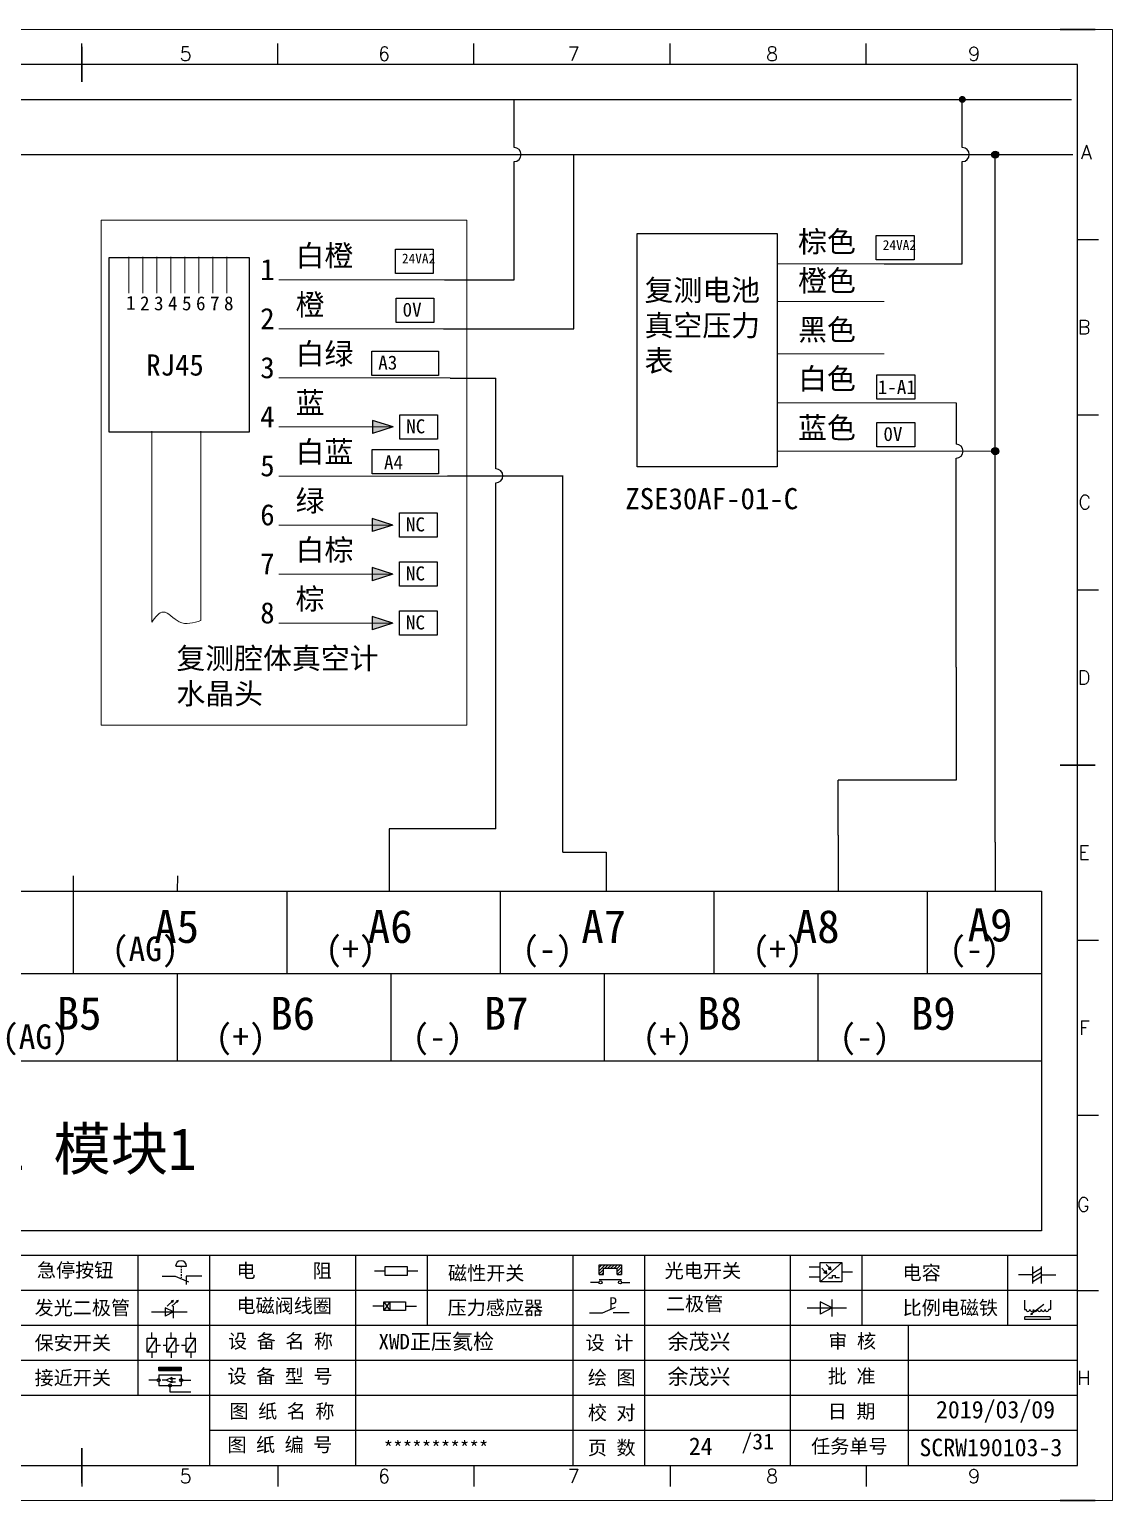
# Model space of a CAD drawing. Header units: millimetres. Extents: x -300 to 54435, y -106 to 60527.
# Drawn here: x 603 to 757.7, y 648.4 to 858.4 of the extents above; entities that cross this region are included whole.
import ezdxf
from ezdxf.enums import TextEntityAlignment as Align

# ---------------------------------------------------------------- set-up
doc = ezdxf.new("R2010")
doc.units = ezdxf.units.MM
doc.layers.add('AE_BOR', color=1, linetype='Continuous')
doc.styles.get("Standard").update_dxf_attribs({"font": ''})
doc.styles.add('WD', font='romans.shx', dxfattribs={"width": 0.8, "bigfont": 'gbcbig.shx'})
doc.styles.add('样式 2', font='')
doc.styles.add('汉字', font='')
doc.styles.get('Standard').set_extended_font_data('SimSun')
doc.styles.get('样式 2').set_extended_font_data('NSimSun')
doc.styles.get('汉字').set_extended_font_data('新宋体')

# ---------------------------------------------------------------- blocks, each defined once
blk = doc.blocks.new('磁性开关')
at = {"linetype": 'ByBlock'}
h = blk.add_hatch(dxfattribs=at)
h.set_pattern_fill('ANSI31', color=256, scale=0.1, style=0)
h.paths.add_polyline_path([(-1910.88, -776.69), (-1910.88, -775.29), (-1907.69, -775.29), (-1907.69, -776.69), (-1908.31, -776.69), (-1908.31, -775.79), (-1910.25, -775.79), (-1910.25, -776.69)])
for p, q in [((-1910.88, -776.69), (-1910.88, -775.29)), ((-1910.88, -775.29), (-1907.69, -775.29)), ((-1910.88, -776.69), (-1910.25, -776.69)), ((-1910.25, -776.69), (-1910.25, -775.79)), ((-1910.25, -775.79), (-1908.31, -775.79)), ((-1908.31, -776.69), (-1908.31, -775.79)), ((-1908.31, -776.69), (-1907.69, -776.69)), ((-1907.69, -775.29), (-1907.69, -776.69)), ((-1910.91, -777.81), (-1912.09, -777.81)), ((-1910.88, -777.39), (-1907.69, -777.39)), ((-1907.66, -777.81), (-1906.48, -777.81))]:
    blk.add_line(p, q, dxfattribs=at)
for centre in [(-1910.68, -777.81), (-1907.88, -777.81)]:
    blk.add_circle(centre, 0.225, dxfattribs=at)
blk = doc.blocks.new('光电开关')
at = {"linetype": 'ByBlock'}
h = blk.add_hatch(dxfattribs=at)
h.set_pattern_fill('ANSI31', color=256, scale=0.01, style=0)
h.set_pattern_definition([(45, (0.172267, 0), (-0.0224506403, 0.0224506403), [])])
h.paths.add_polyline_path([(-1882.44, -776.34), (-1882.5, -775.91), (-1882.68, -776.07)])
h.paths.add_polyline_path([(-1882.86, -776.23), (-1882.44, -776.34), (-1882.68, -776.07)])
h.paths.add_polyline_path([(-1883.05, -776.88), (-1883.11, -776.45), (-1883.29, -776.61)])
h.paths.add_polyline_path([(-1883.47, -776.77), (-1883.05, -776.88), (-1883.29, -776.61)])
for p, q in [((-1884.01, -775.96), (-1885.56, -775.96)), ((-1880.91, -775.3), (-1884.01, -778.05)), ((-1883.75, -776.09), (-1883.05, -776.88)), ((-1883.11, -776.45), (-1883.47, -776.77)), ((-1883.05, -776.88), (-1883.47, -776.77)), ((-1883.14, -775.55), (-1882.44, -776.34)), ((-1883.05, -776.88), (-1883.11, -776.45)), ((-1882.5, -775.91), (-1882.86, -776.23)), ((-1882.44, -776.34), (-1882.86, -776.23)), ((-1882.44, -776.34), (-1882.5, -775.91)), ((-1879.37, -776.67), (-1880.91, -776.67)), ((-1884.01, -777.39), (-1885.56, -777.39)), ((-1882.78, -777.47), (-1882.23, -777.47)), ((-1882.23, -777.47), (-1882.23, -777.14)), ((-1882.23, -777.14), (-1881.78, -777.14)), ((-1881.78, -777.47), (-1881.78, -777.14)), ((-1881.23, -777.47), (-1881.78, -777.47))]:
    blk.add_line(p, q, dxfattribs=at)
blk.add_lwpolyline([(-1884.01, -775.3), (-1880.91, -775.3), (-1880.91, -778.05), (-1884.01, -778.05)], close=True, dxfattribs=at)
blk = doc.blocks.new('电磁阀线圈')
at = {"linetype": 'ByBlock'}
for p, q in [((-1854.61, -796.54), (-1856.17, -796.54)), ((-1854.61, -795.92), (-1853.75, -797.16)), ((-1853.75, -795.92), (-1854.61, -797.16)), ((-1853.75, -795.92), (-1853.75, -797.16)), ((-1851.53, -796.54), (-1849.97, -796.54))]:
    blk.add_line(p, q, dxfattribs=at)
blk.add_lwpolyline([(-1854.61, -795.92), (-1851.53, -795.92), (-1851.53, -797.16), (-1854.61, -797.16)], close=True, dxfattribs=at)
blk = doc.blocks.new('压力感应器')
at = {"linetype": 'ByBlock'}
for p, q in [((-1815.59, -777.73), (-1813.71, -776.93)), ((-1817.44, -777.73), (-1815.59, -777.73)), ((-1811.78, -777.73), (-1814.05, -777.73))]:
    blk.add_line(p, q, dxfattribs=at)
at = {"linetype": 'ByBlock', "insert": (-1814.65, -775.48), "char_height": 1.68, "width": 1.2242, "attachment_point": 1}
blk.add_mtext('{\\fNSimSun|b0|i0|c134|p49;P}', dxfattribs=at)
blk = doc.blocks.new('二极管')
at = {"linetype": 'ByBlock'}
for p, q in [((-1787.52, -776.77), (-1781.92, -776.77)), ((-1783.97, -776.77), (-1785.69, -775.9)), ((-1785.69, -775.9), (-1785.69, -777.65)), ((-1783.97, -776.77), (-1785.69, -777.65)), ((-1783.97, -777.99), (-1783.97, -775.56))]:
    blk.add_line(p, q, dxfattribs=at)
blk = doc.blocks.new('电容')
at = {"linetype": 'ByBlock'}
for p, q in [((-1756.08, -782.99), (-1756.08, -780.56)), ((-1754.86, -780.79), (-1756.08, -781.55)), ((-1754.86, -782.99), (-1754.86, -780.56)), ((-1756.08, -781.77), (-1758.13, -781.77)), ((-1754.86, -781.44), (-1756.08, -782.2)), ((-1754.86, -781.99), (-1756.08, -782.75)), ((-1754.86, -781.77), (-1752.81, -781.77))]:
    blk.add_line(p, q, dxfattribs=at)
blk = doc.blocks.new('发光二极管')
at = {"linetype": 'ByBlock'}
for p, q in [((-1755.78, -785.92), (-1754.89, -785.14)), ((-1754.89, -785.14), (-1755.2, -785.22)), ((-1755.2, -785.22), (-1755.01, -785.43)), ((-1755.08, -785.92), (-1754.18, -785.14)), ((-1754.89, -785.14), (-1755.01, -785.43)), ((-1754.18, -785.14), (-1754.49, -785.22)), ((-1754.49, -785.22), (-1754.31, -785.43)), ((-1754.18, -785.14), (-1754.31, -785.43)), ((-1758.01, -786.77), (-1752.89, -786.77)), ((-1754.84, -786.77), (-1756.04, -786.16)), ((-1756.04, -786.16), (-1756.04, -787.39)), ((-1754.84, -786.77), (-1756.04, -787.39)), ((-1754.84, -787.63), (-1754.84, -785.92))]:
    blk.add_line(p, q, dxfattribs=at)
blk = doc.blocks.new('比例电磁阀')
at = {"linetype": 'ByBlock'}
for p, q in [((-1757.26, -775.38), (-1757.26, -776.71)), ((-1757.26, -776.71), (-1757.05, -776.71)), ((-1754.5, -775.98), (-1756.35, -777.44)), ((-1753.58, -776.71), (-1753.8, -776.71)), ((-1753.58, -775.38), (-1753.58, -776.71)), ((-1753.6, -777.73), (-1757.25, -777.73)), ((-1757.25, -778.13), (-1757.25, -777.73)), ((-1753.6, -778.13), (-1757.25, -778.13)), ((-1756.35, -777.44), (-1756.25, -777.25)), ((-1756.35, -777.44), (-1756.15, -777.38)), ((-1756.15, -777.38), (-1756.25, -777.25)), ((-1753.6, -777.73), (-1753.6, -778.13))]:
    blk.add_line(p, q, dxfattribs=at)
for centre in [(-1756.78, -776.71), (-1756.24, -776.71), (-1755.7, -776.71), (-1755.15, -776.71), (-1754.61, -776.71), (-1754.07, -776.71)]:
    blk.add_arc(centre, 0.271, 180, 0, dxfattribs=at)
blk = doc.blocks.new('保安开关')
at = {"linetype": 'ByBlock'}
for p, q in [((-1757.33, -790.79), (-1758.6, -792.81)), ((-1757.96, -790.79), (-1757.96, -789.97)), ((-1754.54, -790.79), (-1755.81, -792.81)), ((-1755.17, -790.79), (-1755.17, -789.97)), ((-1751.75, -790.79), (-1753.02, -792.81)), ((-1752.39, -790.79), (-1752.39, -789.97)), ((-1757.96, -792.81), (-1757.96, -793.62)), ((-1757.33, -791.8), (-1756.72, -791.8)), ((-1756.35, -791.8), (-1755.89, -791.8)), ((-1755.17, -792.81), (-1755.17, -793.62)), ((-1754.52, -791.8), (-1754.06, -791.8)), ((-1753.69, -791.8), (-1753.08, -791.8)), ((-1752.39, -792.81), (-1752.39, -793.62))]:
    blk.add_line(p, q, dxfattribs=at)
for points in [[(-1758.6, -790.79), (-1757.33, -790.79), (-1757.33, -792.81), (-1758.6, -792.81)], [(-1755.81, -790.79), (-1754.54, -790.79), (-1754.54, -792.81), (-1755.81, -792.81)], [(-1753.02, -790.79), (-1751.75, -790.79), (-1751.75, -792.81), (-1753.02, -792.81)]]:
    blk.add_lwpolyline(points, close=True, dxfattribs=at)
blk = doc.blocks.new('接近开关')
at = {"linetype": 'ByBlock'}
h = blk.add_hatch(dxfattribs=at)
h.set_pattern_fill('ANSI31', color=256, scale=0.01, style=0)
h.set_pattern_definition([(45, (-89.131516, -30.795668), (-0.0224506403, 0.0224506403), [])])
h.paths.add_polyline_path([(-1516.96, -1123.35), (-1516.96, -1122.85), (-1513.76, -1122.85), (-1513.76, -1123.35)])
for p, q in [((-1516.96, -1123.35), (-1516.96, -1122.85)), ((-1516.96, -1122.85), (-1513.76, -1122.85)), ((-1516.96, -1123.35), (-1513.76, -1123.35)), ((-1513.76, -1122.85), (-1513.76, -1123.35)), ((-1517.18, -1124.71), (-1518.36, -1124.71)), ((-1516.96, -1123.95), (-1513.76, -1123.95)), ((-1516.96, -1123.95), (-1516.96, -1125.47)), ((-1516.96, -1125.47), (-1513.76, -1125.47)), ((-1515.91, -1124.71), (-1516.45, -1124.71)), ((-1515.11, -1124.31), (-1515.91, -1124.71)), ((-1515.11, -1125.11), (-1515.91, -1124.71)), ((-1515.33, -1124.53), (-1515.17, -1124.53)), ((-1515.33, -1124.88), (-1515.17, -1124.88)), ((-1515.25, -1124.45), (-1515.25, -1124.61)), ((-1515.11, -1124.31), (-1515.11, -1125.11)), ((-1515.11, -1124.48), (-1514.58, -1124.48)), ((-1515.11, -1124.94), (-1514.58, -1124.94)), ((-1513.76, -1123.95), (-1513.76, -1125.47)), ((-1513.54, -1124.71), (-1512.36, -1124.71)), ((-1515.36, -1125.69), (-1515.36, -1126.36)), ((-1515.36, -1126.36), (-1512.36, -1126.36))]:
    blk.add_line(p, q, dxfattribs=at)
for centre in [(-1516.96, -1124.71), (-1515.36, -1125.47), (-1513.76, -1124.71)]:
    blk.add_circle(centre, 0.225, dxfattribs=at)
blk = doc.blocks.new('电阻')
at = {"linetype": 'ByBlock'}
for p, q in [((-3.09, 0), (-1.57, 0)), ((1.57, 0), (3.09, 0))]:
    blk.add_line(p, q, dxfattribs=at)
blk.add_lwpolyline([(-1.57, 0.63), (1.57, 0.63), (1.57, -0.63), (-1.57, -0.63)], close=True, dxfattribs=at)
blk = doc.blocks.new('急停按钮')
at = {"linetype": 'ByBlock'}
for p, q in [((-1.86, 0), (0, 0)), ((0, 0), (1.88, -0.81)), ((0.06, 1.45), (1.61, 1.45)), ((0.83, 1.45), (0.83, 1.24)), ((0.83, 1.07), (0.83, 0.85)), ((0.83, 0.68), (0.83, 0.47)), ((0.83, 0.29), (0.83, 0.08)), ((3.81, 0), (1.54, 0)), ((1.54, 0), (1.54, -1.15)), ((0.83, -0.09), (0.83, -0.24))]:
    blk.add_line(p, q, dxfattribs=at)
blk.add_arc((0.83, 1.45), 0.774, 0, 180)

msp = doc.modelspace()

# ---------------------------------------------------------------- hatches: boundary and pattern name
at = {"lineweight": -2}
h = msp.add_hatch(color=0, dxfattribs=at)
edge = h.paths.add_edge_path()
edge.add_arc((736.255, 848.421), 0.5, 0, 360)
h = msp.add_hatch(color=0, dxfattribs=at)
edge = h.paths.add_edge_path()
edge.add_arc((740.957, 840.549), 0.5, 0, 360)
for points in [[(654.952, 801.666), (652.004, 802.611), (652.004, 800.722)], [(654.906, 787.666), (651.958, 788.611), (651.958, 786.722)], [(654.906, 780.666), (651.958, 781.611), (651.958, 779.722)], [(654.906, 773.666), (651.958, 774.611), (651.958, 772.722)]]:
    msp.add_hatch(color=7).paths.add_polyline_path(points)
h = msp.add_hatch(color=0, dxfattribs=at)
edge = h.paths.add_edge_path()
edge.add_arc((740.957, 798.216), 0.5, 0, 360)

# ---------------------------------------------------------------- linework, layer by layer
at = {"color": 7}
for p, q in [((752.726, 853.414), (465.726, 853.414)), ((752.726, 653.414), (752.726, 853.414)), ((652.004, 802.611), (652.004, 800.722)), ((654.952, 801.666), (652.004, 802.611)), ((654.952, 801.666), (652.004, 800.722)), ((651.958, 788.611), (651.958, 786.722)), ((654.906, 787.666), (651.958, 788.611)), ((654.906, 787.666), (651.958, 786.722)), ((651.958, 781.611), (651.958, 779.722)), ((654.906, 780.666), (651.958, 781.611)), ((654.906, 780.666), (651.958, 779.722)), ((651.958, 774.611), (651.958, 772.722)), ((654.906, 773.666), (651.958, 774.611)), ((654.906, 773.666), (651.958, 772.722)), ((470.756, 653.414), (750.256, 653.414)), ((591.522, 653.414), (651.472, 653.414)), ((651.472, 653.414), (720.258, 653.414))]:
    msp.add_line(p, q, dxfattribs=at)
at = {"color": 0, "lineweight": -2}
for p, q in [((475.538, 848.421), (751.83, 848.421)), ((672.251, 841.549), (672.251, 848.421)), ((736.255, 841.549), (736.255, 848.421)), ((475.538, 840.549), (752.02, 840.549)), ((740.957, 762.432), (740.957, 840.549)), ((736.255, 824.973), (736.255, 839.549)), ((725.112, 824.973), (736.255, 824.973)), ((735.372, 805.091), (735.372, 799.216)), ((735.372, 767.359), (735.372, 797.216)), ((679.185, 740.953), (679.185, 794.735)), ((669.634, 744.28), (669.634, 793.691)), ((609.302, 735.258), (609.302, 737.58)), ((624.161, 735.404), (624.188, 737.58)), ((609.302, 723.537), (609.302, 735.258)), ((609.302, 723.672), (609.302, 735.258)), ((639.802, 723.537), (639.802, 735.258)), ((670.302, 723.537), (670.302, 735.258)), ((700.802, 723.537), (700.802, 735.258)), ((731.302, 723.537), (731.302, 735.258)), ((471.615, 723.672), (747.565, 723.672)), ((624.115, 723.672), (624.115, 711.162)), ((654.615, 723.672), (654.615, 711.162)), ((685.115, 723.672), (685.115, 711.162)), ((715.615, 723.672), (715.615, 711.162)), ((471.615, 711.162), (747.544, 711.162))]:
    msp.add_line(p, q, dxfattribs=at)
at = {"color": 7, "lineweight": -2}
for p, q in [((680.754, 815.666), (680.754, 840.549)), ((672.251, 822.666), (672.251, 839.549)), ((662.281, 822.666), (672.251, 822.666)), ((662.142, 815.666), (680.754, 815.666)), ((663.113, 808.634), (669.634, 808.634)), ((669.634, 795.691), (669.634, 808.634)), ((662.701, 794.691), (679.185, 794.691)), ((618.511, 683.414), (618.511, 663.414)), ((628.749, 683.414), (628.749, 653.499)), ((649.56, 683.414), (649.56, 673.414)), ((659.798, 683.414), (659.798, 673.414)), ((680.608, 683.414), (680.608, 673.414)), ((690.846, 683.414), (690.846, 673.414)), ((711.656, 683.414), (711.656, 673.414)), ((721.894, 683.414), (721.894, 673.414)), ((742.704, 683.414), (742.704, 673.414)), ((649.56, 673.414), (649.56, 653.499)), ((680.608, 673.414), (680.608, 653.414)), ((690.846, 673.414), (690.846, 653.414)), ((711.656, 673.414), (711.656, 653.414)), ((728.509, 673.414), (728.509, 653.414))]:
    msp.add_line(p, q, dxfattribs=at)
at = {"color": 7, "lineweight": 0}
for p, q in [((617.206, 825.944), (617.206, 820.787)), ((619.206, 825.944), (619.206, 820.787)), ((621.206, 825.944), (621.206, 820.787)), ((623.206, 825.944), (623.206, 820.787)), ((625.206, 825.944), (625.206, 820.787)), ((627.206, 825.944), (627.206, 820.787)), ((629.206, 825.944), (629.206, 820.787)), ((631.206, 825.944), (631.206, 820.787)), ((638.643, 822.666), (662.281, 822.666)), ((638.643, 815.666), (662.142, 815.666)), ((638.643, 808.666), (663.109, 808.666)), ((620.469, 801.047), (620.469, 773.813)), ((627.509, 801.047), (627.509, 774.04)), ((638.643, 801.666), (654.952, 801.666)), ((638.643, 794.666), (662.695, 794.666)), ((638.643, 787.666), (654.906, 787.666)), ((638.643, 780.666), (654.906, 780.666)), ((638.643, 773.666), (654.906, 773.666))]:
    msp.add_line(p, q, dxfattribs=at)
at = {"lineweight": 0}
for p, q in [((709.883, 824.973), (725.112, 824.973)), ((709.828, 819.585), (725.112, 819.585)), ((709.828, 812.091), (725.112, 812.091)), ((709.828, 805.091), (725.112, 805.091)), ((725.112, 805.091), (735.372, 805.091)), ((709.828, 798.216), (740.957, 798.216))]:
    msp.add_line(p, q, dxfattribs=at)
for p, q in [((735.372, 767.359), (735.372, 751.229)), ((740.957, 742.391), (740.957, 762.432)), ((735.372, 751.229), (718.538, 751.229)), ((718.545, 743.391), (718.538, 751.229)), ((669.634, 744.28), (654.402, 744.28)), ((654.402, 744.28), (654.402, 738.68)), ((718.545, 743.391), (718.536, 741.391)), ((718.536, 741.391), (718.536, 735.404)), ((740.957, 742.391), (740.957, 735.404)), ((679.185, 740.953), (685.364, 740.953)), ((685.364, 740.953), (685.364, 738.733)), ((654.402, 738.68), (654.402, 736.042)), ((685.364, 738.733), (685.364, 736.733)), ((654.402, 736.68), (654.402, 735.404)), ((685.364, 736.733), (685.364, 735.404))]:
    msp.add_line(p, q)
at = {"color": 7, "linetype": 'ByBlock'}
for p, q in [((752.726, 683.414), (465.726, 683.414)), ((752.726, 678.414), (465.726, 678.414)), ((752.726, 673.414), (465.726, 673.414)), ((752.726, 668.414), (465.726, 668.414)), ((752.726, 663.414), (465.726, 663.414)), ((752.726, 658.414), (628.749, 658.414))]:
    msp.add_line(p, q, dxfattribs=at)
at = {"color": 7, "ltscale": 2}
for p, q in [((752.726, 653.414), (752.726, 674.861)), ((720.258, 653.414), (750.256, 653.414)), ((720.258, 653.414), (752.726, 653.414))]:
    msp.add_line(p, q, dxfattribs=at)
at = {"lineweight": 0}
msp.add_lwpolyline([(613.233, 831.19), (665.483, 831.19), (665.483, 759.101), (613.233, 759.101)], close=True, dxfattribs=at)
msp.add_lwpolyline([(689.797, 829.3), (709.828, 829.3), (709.828, 795.991), (689.797, 795.991)], close=True)
at = {"color": 1}
for points in [[(723.961, 828.985), (729.364, 828.985), (729.364, 825.511), (723.961, 825.511)], [(724.058, 809.103), (729.461, 809.103), (729.461, 805.629), (724.058, 805.629)], [(724.058, 802.312), (729.461, 802.312), (729.461, 798.838), (724.058, 798.838)]]:
    msp.add_lwpolyline(points, close=True, dxfattribs=at)
at = {"color": 7}
for points in [[(614.386, 825.875), (634.417, 825.875), (634.417, 800.937), (614.386, 800.937)], [(655.282, 827.06), (660.685, 827.06), (660.685, 823.586), (655.282, 823.586)], [(655.379, 820.06), (660.782, 820.06), (660.782, 816.586), (655.379, 816.586)], [(651.899, 812.503), (661.415, 812.503), (661.416, 809.029), (651.899, 809.029)], [(655.903, 803.403), (661.306, 803.403), (661.306, 799.929), (655.903, 799.929)], [(651.943, 798.44), (661.46, 798.44), (661.46, 794.965), (651.943, 794.965)], [(655.857, 789.403), (661.26, 789.403), (661.26, 785.929), (655.857, 785.929)], [(655.857, 782.403), (661.26, 782.403), (661.26, 778.929), (655.857, 778.929)], [(655.857, 775.403), (661.26, 775.403), (661.26, 771.929), (655.857, 771.929)]]:
    msp.add_lwpolyline(points, close=True, dxfattribs=at)
at = {"color": 0, "lineweight": -2}
msp.add_lwpolyline([(471.615, 735.404), (747.544, 735.404), (747.544, 686.92), (471.615, 686.92)], close=True, dxfattribs=at)
for centre in [(740.957, 840.549), (740.957, 798.216)]:
    msp.add_circle(centre, 0.5, dxfattribs=at)
at = {"color": 7, "lineweight": -2}
for centre in [(672.251, 840.549), (669.634, 794.691)]:
    msp.add_arc(centre, 1, 270, 90, dxfattribs=at)
at = {"color": 0, "lineweight": -2}
for centre in [(736.255, 840.549), (735.372, 798.216)]:
    msp.add_arc(centre, 1, 270, 90, dxfattribs=at)
at = {"color": 7, "lineweight": 0}
msp.add_spline([(620.469, 773.813), (622.126, 775.254), (624.41, 773.85), (627.509, 774.04)], degree=3, dxfattribs=at)
at = {"layer": 'AE_BOR', "color": 7, "lineweight": 15}
for p, q in [((460.722, 858.414), (757.722, 858.414)), ((757.722, 858.414), (757.722, 648.414)), ((757.722, 648.414), (460.722, 648.414))]:
    msp.add_line(p, q, dxfattribs=at)
at = {"layer": 'AE_BOR', "color": 7, "lineweight": 30}
for p, q in [((755.256, 858.414), (750.256, 858.414)), ((610.506, 850.914), (610.506, 855.914)), ((750.226, 753.414), (755.226, 753.414)), ((610.506, 655.914), (610.506, 650.914)), ((610.506, 653.414), (610.506, 650.914)), ((755.256, 648.414), (750.256, 648.414))]:
    msp.add_line(p, q, dxfattribs=at)
at = {"layer": 'AE_BOR', "color": 7}
for p, q in [((610.506, 853.414), (610.506, 856.414)), ((638.506, 853.414), (638.506, 856.414)), ((666.506, 853.414), (666.506, 856.414)), ((694.506, 853.414), (694.506, 856.414)), ((722.506, 853.414), (722.506, 856.414)), ((752.726, 828.414), (755.726, 828.414)), ((752.726, 803.414), (755.726, 803.414)), ((752.726, 778.414), (755.726, 778.414)), ((752.726, 728.414), (755.726, 728.414)), ((752.726, 703.414), (755.726, 703.414)), ((752.726, 678.414), (755.726, 678.414)), ((610.506, 653.414), (610.506, 650.414)), ((638.506, 653.414), (638.506, 650.414)), ((666.506, 653.414), (666.506, 650.414)), ((694.506, 653.414), (694.506, 650.414)), ((722.506, 653.414), (722.506, 650.414))]:
    msp.add_line(p, q, dxfattribs=at)

# ---------------------------------------------------------------- block references
at = {"color": 7}
for name, p in [('急停按钮', (623.838, 680.43)), ('电阻', (655.378, 681.191))]:
    msp.add_blockref(name, p, dxfattribs=at)
at = {"color": 7, "linetype": 'ByBlock'}
for name, p in [('磁性开关', (2595.252, 1457.374)), ('光电开关', (2599.947, 1457.683)), ('电容', (2502.414, 1462.395)), ('发光二极管', (2378.438, 1462.106)), ('电磁阀线圈', (2508.248, 1472.711)), ('压力感应器', (2500.446, 1452.93)), ('二极管', (2501.634, 1452.688)), ('比例电磁阀', (2502.414, 1452.395)), ('保安开关', (2378.438, 1462.395)), ('接近开关', (2138.439, 1790.312))]:
    msp.add_blockref(name, p, dxfattribs=at)

# ---------------------------------------------------------------- texts
msp.add_text('24', height=2.5).set_placement((697.19, 654.926))
at = {"color": 7, "attachment_point": 1}
for s, insert, char_height, width in [('{\\fSimSun|b0|i0|c134|p2;棕色}', (712.798, 829.634), 3.024, 47.92444), ('{\\fSimSun|b0|i0|c134|p2;白橙}', (641.028, 827.64), 3.024, 47.92444), ('{\\fSimSun|b0|i0|c134|p2;1}', (635.975, 825.651), 3.024, 47.92444), ('{\\fSimSun|b0|i0|c134|p2;橙色}', (712.798, 824.066), 3.024, 47.92444), ('复测电池真空压力表', (690.868, 822.703), 3.024, 17.29634), ('{\\fSimSun|b0|i0|c134|p2;1}', (616.802, 820.389), 2, 3.70552), ('{\\fSimSun|b0|i0|c134|p2;2}', (618.802, 820.319), 2, 3.70552), ('{\\fSimSun|b0|i0|c134|p2;3}', (620.802, 820.319), 2, 3.70552), ('{\\fSimSun|b0|i0|c134|p2;4}', (622.802, 820.319), 2, 3.70552), ('{\\fSimSun|b0|i0|c134|p2;5}', (624.802, 820.319), 2, 3.70552), ('{\\fSimSun|b0|i0|c134|p2;6}', (626.802, 820.319), 2, 3.70552), ('{\\fSimSun|b0|i0|c134|p2;7}', (628.802, 820.319), 2, 3.70552), ('{\\fSimSun|b0|i0|c134|p2;8}', (630.802, 820.319), 2, 3.70552), ('{\\fSimSun|b0|i0|c134|p2;橙}', (641.028, 820.64), 3.024, 47.92444), ('{\\fSimSun|b0|i0|c134|p2;2}', (635.975, 818.651), 3.024, 47.92444), ('{\\fSimSun|b0|i0|c134|p2;黑色}', (712.798, 817.066), 3.024, 47.92444), ('{\\fSimSun|b0|i0|c134|p2;白绿}', (641.028, 813.64), 3.024, 47.92444), ('{\\fSimSun|b0|i0|c134|p2;RJ45}', (619.685, 812.024), 3.024, 47.92444), ('{\\fSimSun|b0|i0|c134|p2;3}', (635.975, 811.651), 3.024, 47.92444), ('{\\fSimSun|b0|i0|c134|p2;白色}', (712.798, 810.066), 3.024, 47.92444), ('{\\fSimSun|b0|i0|c134|p2;蓝}', (641.028, 806.64), 3.024, 47.92444), ('{\\fSimSun|b0|i0|c134|p2;4}', (635.975, 804.651), 3.024, 47.92444), ('{\\fSimSun|b0|i0|c134|p2;蓝色}', (712.798, 803.066), 3.024, 47.92444), ('{\\fSimSun|b0|i0|c134|p2;白蓝}', (641.028, 799.64), 3.024, 47.92444), ('{\\fSimSun|b0|i0|c134|p2;5}', (635.975, 797.651), 3.024, 47.92444), ('{\\fSimSun|b0|i0|c134|p2;绿}', (641.028, 792.64), 3.024, 47.92444), ('ZSE30AF-01-C', (688.117, 792.946), 3.024, 17.98619), ('{\\fSimSun|b0|i0|c134|p2;6}', (635.975, 790.651), 3.024, 47.92444), ('{\\fSimSun|b0|i0|c134|p2;白棕}', (641.028, 785.64), 3.024, 47.92444), ('{\\fSimSun|b0|i0|c134|p2;7}', (635.975, 783.651), 3.024, 47.92444), ('{\\fSimSun|b0|i0|c134|p2;棕}', (641.028, 778.64), 3.024, 47.92444), ('{\\fSimSun|b0|i0|c134|p2;8}', (635.975, 776.651), 3.024, 47.92444), ('复测腔体真空计\\P水晶头', (624, 770.16), 3.024, 47.92444), ('{\\fKaiTi_GB2312|b0|i0|c134|p49;XWD\\fNSimSun|b0|i0|c134|p49;正}压氦检', (652.869, 672.213), 2.2, 26.57668), ('余茂兴', (694.155, 672.213), 2.2, 15.31746), ('余茂兴', (694.155, 667.213), 2.2, 15.31746)]:
    msp.add_mtext(s, dxfattribs=dict(at, insert=insert, char_height=char_height, width=width))
at = {"width": 11.52479, "attachment_point": 1, "style": '样式 2'}
for s, insert, char_height in [('24VA2', (724.889, 828.341), 1.4), ('1-A1', (724.182, 808.352), 2), ('0V', (724.985, 801.668), 2)]:
    msp.add_mtext(s, dxfattribs=dict(at, insert=insert, char_height=char_height))
at = {"color": 7, "width": 11.52479, "attachment_point": 1, "style": '样式 2'}
for s, insert, char_height in [('24VA2', (656.21, 826.416), 1.4), ('0V', (656.306, 819.416), 2), ('A3', (652.826, 811.859), 2), ('NC', (656.831, 802.759), 2), ('A4', (653.648, 797.612), 2), ('NC', (656.785, 788.759), 2), ('NC', (656.785, 781.759), 2), ('NC', (656.785, 774.759), 2)]:
    msp.add_mtext(s, dxfattribs=dict(at, insert=insert, char_height=char_height))
at = {"color": 0, "lineweight": -2, "attachment_point": 1}
for s, insert, char_height, width in [('A9', (737.012, 732.931), 4.7064, 13.31977), ('A5', (620.836, 732.724), 4.7064, 13.31977), ('A6', (651.336, 732.724), 4.7064, 13.31977), ('A7', (681.836, 732.724), 4.7064, 13.31977), ('A8', (712.336, 732.724), 4.7064, 13.31977), ('(AG)', (614.791, 728.921), 3.5, 24.73999), ('(+)', (645.291, 728.921), 3.5, 24.73999), ('(-)', (673.428, 728.921), 3.5, 24.73999), ('(+)', (706.291, 728.897), 3.5, 24.73999), ('(-)', (734.428, 728.897), 3.5, 24.73999), ('B5', (606.912, 720.32), 4.7064, 13.31977), ('B6', (637.412, 720.32), 4.7064, 13.31977), ('B7', (667.912, 720.32), 4.7064, 13.31977), ('B8', (698.412, 720.32), 4.7064, 13.31977), ('B9', (728.912, 720.32), 4.7064, 13.31977), ('(AG)', (599.104, 716.388), 3.5, 24.73999), ('(+)', (629.604, 716.388), 3.5, 24.73999), ('(-)', (657.74, 716.388), 3.5, 24.73999), ('(+)', (690.604, 716.388), 3.5, 24.73999), ('(-)', (718.74, 716.388), 3.5, 24.73999)]:
    msp.add_mtext(s, dxfattribs=dict(at, insert=insert, char_height=char_height, width=width))
at = {"lineweight": 0, "insert": (549.296, 701.606), "char_height": 6, "width": 332.37399, "attachment_point": 1}
msp.add_mtext('CJ1W-AD081-V1 模块1', dxfattribs=at)
at = {"color": 7, "char_height": 2, "attachment_point": 1, "style": '汉字'}
for s, insert in [('{\\fKaiTi_GB2312|b0|i0|c134|p49;急停按钮}', (604.077, 682.294)), ('{\\fKaiTi_GB2312|b0|i0|c134|p49;电      阻}', (632.584, 682.222)), ('{\\fKaiTi_GB2312|b0|i0|c134|p49;光电开关}', (693.745, 682.223)), ('{\\fKaiTi_GB2312|b0|i0|c134|p49;磁性开关}', (662.794, 681.885)), ('{\\fKaiTi_GB2312|b0|i0|c134|p49;电容}', (727.721, 681.935)), ('{\\fKaiTi_GB2312|b0|i0|c134|p49;发光二极管}', (603.744, 676.935)), ('{\\fKaiTi_GB2312|b0|i0|c134|p49;电磁阀线圈}', (632.584, 677.222)), ('{\\fKaiTi_GB2312|b0|i0|c134|p49;压力感应器}', (662.742, 676.945)), ('{\\fKaiTi_GB2312|b0|i0|c134|p49;二极管}', (693.927, 677.507)), ('{\\fKaiTi_GB2312|b0|i0|c134|p49;比例电磁铁}', (727.721, 676.935)), ('{\\fKaiTi_GB2312|b0|i0|c134|p49;保安开关}', (603.744, 671.935)), ('{\\fKaiTi_GB2312|b0|i0|c134|p0;设 备 名 称}', (631.376, 672.17)), ('{\\fKaiTi_GB2312|b0|i0|c134|p0;设 计}', (682.444, 671.954)), ('{\\fKaiTi_GB2312|b0|i0|c134|p0;审 核}', (717.111, 672.164)), ('{\\fKaiTi_GB2312|b0|i0|c134|p49;接近开关}', (603.744, 666.935)), ('{\\fKaiTi_GB2312|b0|i0|c134|p0;设 备 型 号}', (631.302, 667.17)), ('{\\fKaiTi_GB2312|b0|i0|c134|p0;绘 图}', (682.772, 666.954)), ('{\\fKaiTi_GB2312|b0|i0|c134|p0;批 准}', (717.041, 667.164)), ('{\\fKaiTi_GB2312|b0|i0|c134|p0;图 纸 名 称}', (631.586, 662.17)), ('{\\fKaiTi_GB2312|b0|i0|c134|p0;校 对}', (682.772, 661.954)), ('{\\fKaiTi_GB2312|b0|i0|c134|p0;日 期}', (717.041, 662.164)), ('{\\fKaiTi_GB2312|b0|i0|c134|p0;图 纸 编 号}', (631.288, 657.387)), ('{\\fKaiTi_GB2312|b0|i0|c134|p0;任务单号}', (714.665, 657.164)), ('{\\fKaiTi_GB2312|b0|i0|c134|p0;页 数}', (682.772, 656.954))]:
    msp.add_mtext(s, dxfattribs=dict(at, insert=insert))
at = {"char_height": 2.5, "attachment_point": 1}
for s, width, insert in [('2019/03/09', 15.27785, (732.5, 662.65)), ('SCRW190103-3', 16.39674, (730.129, 657.248))]:
    msp.add_mtext_dynamic_manual_height_columns(s, width=width, gutter_width=12.5, heights=[0], dxfattribs=dict(at, insert=insert))
at = {"color": 7, "linetype": 'ByBlock', "lineweight": -2, "insert": (703.359, 656.575), "char_height": 4.26888, "width": 20.81025, "attachment_point": 5}
msp.add_mtext('  {\\H0.53119x; /31}', dxfattribs=at)
at = {"color": 7, "lineweight": -2, "insert": (661.084, 655.914), "char_height": 2, "width": 31.04816, "attachment_point": 5}
msp.add_mtext('{\\C256;***********}', dxfattribs=at)
at = {"layer": 'AE_BOR', "color": 7, "style": 'WD'}
for s, p in [('5', (625.317, 853.914)), ('6', (653.662, 853.914)), ('7', (680.76, 853.914)), ('8', (709.09, 853.914)), ('9', (737.954, 853.914)), ('5', (625.317, 650.914)), ('6', (653.662, 650.914)), ('7', (680.76, 650.914)), ('8', (709.09, 650.914)), ('9', (737.954, 650.914))]:
    msp.add_text(s, height=2, dxfattribs=at).set_placement(p, align=Align.CENTER)
for s, p in [('A', (754.75, 840.914)), ('B', (754.559, 815.914)), ('C', (754.654, 790.914)), ('D', (754.559, 765.914)), ('E', (754.464, 740.914)), ('F', (754.464, 715.914)), ('F', (754.464, 715.914)), ('G', (754.464, 690.695)), ('H', (754.559, 665.914))]:
    msp.add_text(s, height=2, dxfattribs=at).set_placement(p, align=Align.MIDDLE_RIGHT)

doc.saveas('drawing.dxf')
